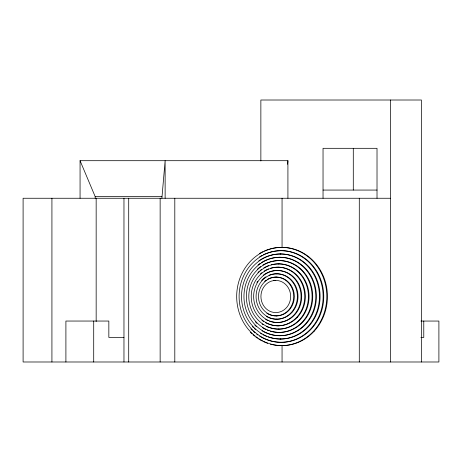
<?xml version="1.0" encoding="UTF-8"?>
<svg xmlns="http://www.w3.org/2000/svg" width="462" height="462" viewBox="0 0 462 462"><rect width="100%" height="100%" fill="white"/><g stroke="black" fill="none" stroke-linecap="round" stroke-linejoin="round"><path stroke-width="0.69" d="M161.885 198.256L165.13 160.695L165.13 198.256M287.595 164.287L287.918 160.695L80.065 160.701L80.065 198.256M323.036 190.067L377.038 190.067M80.065 160.701L95.189 196.616L161.908 196.616M390.344 198.256L23.1 198.256L23.1 361.989L438.9 361.989L438.9 321.055L420.911 321.055M281.433 247.372L282.057 247.372L282.057 198.256M280.804 250.675L281.433 250.675M280.18 253.979L280.804 253.979M279.55 257.282L280.18 257.282M270.339 261.81A35.909 33.177 -90 0 1 278.927 260.585L279.55 260.585A35.909 33.177 90 0 1 312.728 296.494A35.909 33.177 90 0 1 279.55 332.403L278.927 332.403A35.909 33.177 -90 0 1 270.339 331.179M278.297 263.889L278.927 263.889M278.297 267.192L277.674 267.192A29.302 27.073 -90 0 1 304.51 300.317A29.302 27.073 -90 0 1 270.663 324.798M276.42 273.799L277.044 273.799M275.791 277.102L276.42 277.102A19.392 17.92 90 0 1 294.334 296.494A19.392 17.92 90 0 1 276.42 315.887L275.791 315.887A19.392 17.92 90 0 0 293.711 296.494A19.392 17.92 90 0 0 275.791 277.102A19.392 17.92 -90 0 0 267.417 279.348M273.666 280.405L275.791 280.405A16.089 14.865 90 0 1 290.656 296.494A16.089 14.865 90 0 1 275.791 312.583A16.089 14.865 -90 0 1 260.926 296.494A16.089 14.865 -90 0 1 275.791 280.405M276.42 319.19L277.044 319.19M269.496 321.177A25.999 24.018 -90 0 0 277.044 322.493L277.674 322.493A25.999 24.018 90 0 0 301.692 296.494A25.999 24.018 90 0 0 277.674 270.495A25.999 24.018 -90 0 0 253.65 296.494A25.999 24.018 -90 0 0 277.674 322.493M277.674 325.797L278.297 325.797M278.297 329.1L278.927 329.1A32.606 30.122 90 0 0 305.012 280.191A32.606 30.122 90 0 0 252.835 280.191A32.606 30.122 90 0 0 278.927 329.1M280.18 335.707A39.212 36.227 90 0 1 248.804 276.888A39.212 36.227 90 0 1 311.55 276.888A39.212 36.227 90 0 1 280.18 335.707L279.55 335.707A39.212 36.227 90 0 0 315.471 291.378A39.212 36.227 90 0 0 270.178 258.616M123.966 337.422L108.841 337.422L108.841 321.044L65.904 321.044L65.904 361.989M420.894 337.427L423.775 337.427L423.775 321.055M280.18 339.01L280.804 339.01M280.804 342.313L281.433 342.313A45.819 42.331 90 0 0 318.093 273.585A45.819 42.331 90 0 0 244.773 273.585A45.819 42.331 90 0 0 281.433 342.313M281.433 345.616L282.057 345.616L282.057 361.989M421.402 361.989L421.402 100.011L260.863 100.011L260.863 160.967M390.344 100.011L390.344 361.989M377.015 198.256L377.015 148.314L323.036 148.314L323.036 198.256M359.292 198.256L359.292 361.989M353.291 148.314L353.291 190.067M287.918 160.695L287.918 198.256M174.803 198.256L174.803 361.989M160.141 198.256L160.141 361.989M128.707 198.256L128.707 361.989M123.966 198.256L123.966 361.989M96.16 198.256L96.16 321.558M95.189 196.616L95.189 198.256M93.711 321.044L93.711 361.989M51.923 198.256L51.923 361.989M269.687 249.047A49.122 45.38 -90 0 1 326.813 296.119A49.122 45.38 -90 0 1 270.357 344.126M267.689 343.306A49.122 45.38 -90 0 1 263.738 341.73M262.456 341.112A49.122 45.38 -90 0 1 258.743 339.033M257.548 338.265A49.122 45.38 -90 0 1 255.792 337.023M254.649 336.145A49.122 45.38 -90 0 1 252.974 334.759M251.894 333.789A49.122 45.38 -90 0 1 250.335 332.27M259.344 253.586A49.122 45.38 -90 0 1 263.097 251.559M264.391 250.97A49.122 45.38 -90 0 1 269.017 249.249M269.848 252.24A45.819 42.331 90 0 1 322.771 302.471A45.819 42.331 90 0 1 259.638 336.174M257.877 335.008A45.819 42.331 90 0 1 256.722 334.176M255.036 332.842A45.819 42.331 90 0 1 253.413 331.421M252.368 330.434A45.819 42.331 90 0 1 250.872 328.892M259.638 256.814A45.819 42.331 90 0 1 262.07 255.405M263.328 254.764A45.819 42.331 90 0 1 269.19 252.437M260.539 259.673A42.516 39.276 -90 0 1 319.242 292.042A42.516 39.276 -90 0 1 268.052 336.931M266.753 336.446A42.516 39.276 -90 0 1 262.947 334.702M261.729 334.026A42.516 39.276 -90 0 1 260.539 333.31M255.457 329.527A42.516 39.276 -90 0 1 254.4 328.574M253.384 327.581A42.516 39.276 -90 0 1 252.402 326.559M258.795 260.834A42.516 39.276 -90 0 1 259.956 260.048M278.881 335.701A39.212 36.227 90 0 1 262.023 330.809M256.433 326.686A39.212 36.227 90 0 1 254.903 325.231M258.044 264.94A39.212 36.227 90 0 1 260.285 263.288M261.44 262.537A39.212 36.227 90 0 1 269.531 258.812M279.55 332.403A35.909 33.177 -90 0 1 246.379 296.494A35.909 33.177 -90 0 1 279.55 260.585M278.927 260.585A35.909 33.177 90 0 1 312.098 296.494A35.909 33.177 90 0 1 278.927 332.403M269.063 330.78A35.909 33.177 -90 0 1 267.169 330.07M265.921 329.527A35.909 33.177 -90 0 1 262.335 327.593M256.918 323.365A35.909 33.177 -90 0 1 255.469 321.887M257.426 269.15A35.909 33.177 -90 0 1 260.643 266.534M262.913 265.044A35.909 33.177 -90 0 1 269.698 262M271.188 264.807A32.606 30.122 90 0 1 308.42 296.881A32.606 30.122 90 0 1 270.501 327.991M269.877 327.801A32.606 30.122 90 0 1 266.164 326.334M263.236 324.734A32.606 30.122 90 0 1 262.121 324.001M257.94 272.459A32.606 30.122 90 0 1 258.928 271.523M259.962 270.628A32.606 30.122 90 0 1 261.567 269.381M263.802 267.908A32.606 30.122 90 0 1 268.624 265.615M269.987 324.59A29.302 27.073 -90 0 1 265.373 322.597M263.588 321.517A29.302 27.073 -90 0 1 261.971 320.368M260.429 273.902A29.302 27.073 -90 0 1 261.971 272.62M264.137 271.119A29.302 27.073 -90 0 1 268.641 268.867M270.663 268.191A29.302 27.073 -90 0 1 276.969 267.203M268.179 320.657A25.999 24.018 -90 0 1 265.638 319.375M256.895 282.34A25.999 24.018 -90 0 1 257.611 281.214M263.271 275.19A25.999 24.018 -90 0 1 277.044 270.495A25.999 24.018 90 0 1 301.068 296.494A25.999 24.018 90 0 1 277.044 322.493M269.034 275.248A22.696 20.969 -90 0 1 297.343 297.984A22.696 20.969 -90 0 1 266.528 316.51M261.59 280.446A22.696 20.969 -90 0 1 265.933 276.836M276.42 315.887A19.392 17.92 -90 0 1 258.501 296.494A19.392 17.92 -90 0 1 276.42 277.102M275.127 315.875A19.392 17.92 -90 0 1 266.834 313.288M264.622 281.335A19.392 17.92 -90 0 1 266.262 280.07M314.148 331.225A49.122 45.38 -90 0 0 293.803 249.047A49.122 45.38 -90 0 0 238.225 309.205A49.122 45.38 -90 0 0 314.148 331.225M308.581 326.559A42.516 39.276 -90 0 0 290.973 255.428A42.516 39.276 -90 0 0 242.868 307.496A42.516 39.276 -90 0 0 308.581 326.559M297.441 317.215A29.302 27.073 -90 0 0 285.302 268.191A29.302 27.073 -90 0 0 252.148 304.077A29.302 27.073 -90 0 0 297.441 317.215M291.874 312.543A22.696 20.969 -90 0 0 282.473 274.572A22.696 20.969 -90 0 0 256.791 302.367A22.696 20.969 -90 0 0 291.874 312.543"/></g></svg>
